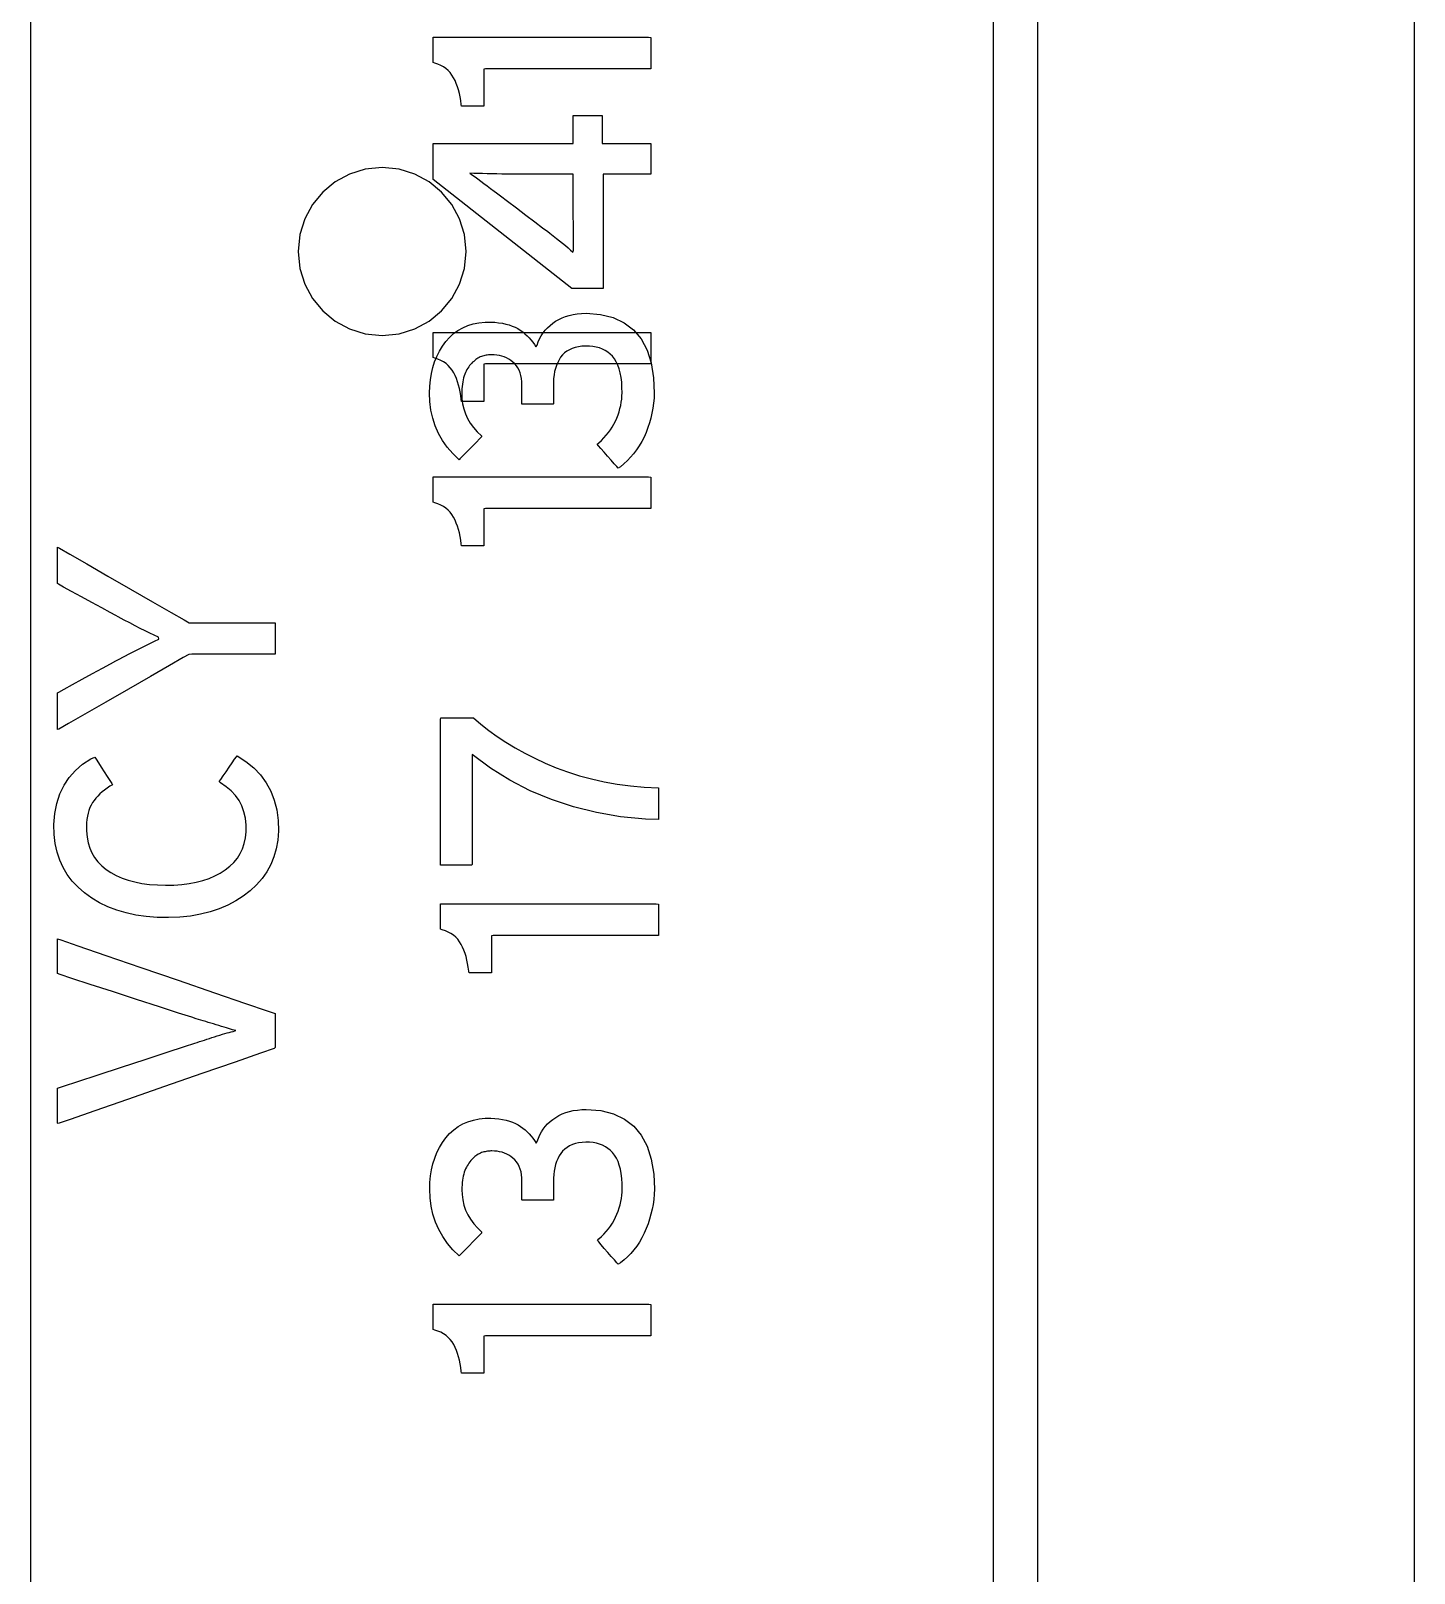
# Model space of a CAD drawing. Extents: x 1 to 47.7, y 0.2 to 33.5.
# Drawn here: x 35.942 to 36.559, y 9.442 to 10.13 of the extents above; entities that cross this region are included whole.
import ezdxf

# ---------------------------------------------------------------- set-up
doc = ezdxf.new("R2010")
doc.units = 0
doc.header["$MEASUREMENT"] = 0
for name, color, linetype in [('1_1__SCREW_TERMINAL_BLOCK_', 7, 'CONTINUOUS'), ('1_2__SCREW_TERMINAL_BLOCK_', 7, 'CONTINUOUS'), ('1_3__CONNECTORIZED_RELAY__', 7, 'CONTINUOUS'), ('1_4__CONNECTORIZED_RELAY__', 7, 'CONTINUOUS'), ('6_0____DWG', 7, 'CONTINUOUS')]:
    doc.layers.add(name, color=color, linetype=linetype)

msp = doc.modelspace()

# ---------------------------------------------------------------- linework, layer by layer
at = {"layer": '1_1__SCREW_TERMINAL_BLOCK_'}
for points in [[(36.3912, 7.8534), (36.3912, 8.18145), (36.3912, 8.51186), (36.3912, 8.84383), (36.39119, 9.50915), (36.39119, 9.84085), (36.39119, 10.17081), (36.39119, 10.33488), (36.39119, 10.49821), (36.39118, 10.66069), (36.39118, 10.82223), (36.39118, 10.98271), (36.39118, 11.14204), (36.39118, 11.30012), (36.39118, 11.45683), (36.39118, 11.61208), (36.39118, 11.76577), (36.39118, 11.91779), (36.39118, 12.06803), (36.39117, 12.21641)], [(36.37118, 12.21377), (36.37118, 12.07729), (36.37118, 11.93893), (36.37118, 11.79878), (36.37118, 11.65694), (36.37119, 11.51351), (36.37119, 11.36858), (36.37119, 11.22224), (36.37119, 11.0746), (36.37119, 10.92575), (36.37119, 10.77579), (36.37119, 10.62481), (36.37119, 10.47291), (36.37119, 10.32019), (36.3712, 10.01265), (36.3712, 9.70298), (36.3712, 9.08029), (36.3712, 8.76882), (36.37121, 8.45829), (36.37121, 8.14947), (36.37121, 7.84313)], [(36.19672, 10.07992), (36.21856, 10.07992), (36.21856, 10.06622), (36.1972, 10.06622), (36.1972, 10.01525), (36.1833, 10.01525), (36.12138, 10.06376), (36.12138, 10.07992), (36.18391, 10.07992), (36.18391, 10.09238), (36.19672, 10.09238), (36.19672, 10.07992)]]:
    msp.add_lwpolyline(points, dxfattribs=at)
for points in [[(36.13774, 10.06661), (36.13886, 10.06582), (36.14006, 10.06497), (36.14132, 10.06406), (36.14264, 10.0631), (36.14403, 10.06208), (36.14548, 10.061), (36.147, 10.05987), (36.14858, 10.05867), (36.14959, 10.05791), (36.15146, 10.05649), (36.15459, 10.05412), (36.15851, 10.05114), (36.16274, 10.04794), (36.1668, 10.04486), (36.17021, 10.04228), (36.17249, 10.04055), (36.1734, 10.03986), (36.17492, 10.03869), (36.17638, 10.03755), (36.17777, 10.03645), (36.1791, 10.03538), (36.18036, 10.03434), (36.18155, 10.03334), (36.18268, 10.03236), (36.18375, 10.03142), (36.18404, 10.03226), (36.18404, 10.03387), (36.18403, 10.03554), (36.18402, 10.03727), (36.184, 10.03907), (36.18398, 10.04093), (36.18396, 10.04286), (36.18393, 10.04486), (36.18391, 10.04639), (36.18391, 10.04757), (36.18391, 10.04992), (36.18391, 10.05303), (36.18391, 10.05652), (36.18391, 10.05998), (36.18391, 10.06301), (36.18391, 10.06522), (36.18391, 10.0662), (36.18309, 10.06622), (36.18038, 10.06622), (36.17633, 10.06622), (36.17152, 10.06622), (36.1665, 10.06622), (36.16184, 10.06622), (36.15812, 10.06622), (36.1559, 10.06622), (36.15448, 10.06623), (36.15209, 10.06627), (36.14979, 10.06631), (36.14757, 10.06635), (36.14544, 10.0664), (36.14338, 10.06645), (36.14142, 10.0665), (36.13954, 10.06655)], [(36.21856, 9.98151), (36.21571, 9.98151), (36.20812, 9.98151), (36.19726, 9.98151), (36.18458, 9.98151), (36.17153, 9.98151), (36.15958, 9.98151), (36.15017, 9.98151), (36.14477, 9.98151), (36.14403, 9.98135), (36.14403, 9.98014), (36.14403, 9.97803), (36.14403, 9.97535), (36.14403, 9.97243), (36.14403, 9.96959), (36.14403, 9.96715), (36.14403, 9.96546), (36.14403, 9.96482), (36.14365, 9.96482), (36.14262, 9.96482), (36.14116, 9.96482), (36.13945, 9.96482), (36.1377, 9.96482), (36.13609, 9.96482), (36.13482, 9.96482), (36.13409, 9.96482), (36.13392, 9.96568), (36.13373, 9.96737), (36.13347, 9.969), (36.13314, 9.97058), (36.13275, 9.97209), (36.13229, 9.97355), (36.13177, 9.97495), (36.13119, 9.97629), (36.13053, 9.97757), (36.12983, 9.97875), (36.12902, 9.97983), (36.12812, 9.9808), (36.12712, 9.98166), (36.12602, 9.98242), (36.12481, 9.98306), (36.12351, 9.9836), (36.12212, 9.98404), (36.12138, 9.98433), (36.12138, 9.98515), (36.12138, 9.98659), (36.12138, 9.98842), (36.12138, 9.99042), (36.12138, 9.99236), (36.12138, 9.99402), (36.12138, 9.99518), (36.12138, 9.99562), (36.1251, 9.99562), (36.13499, 9.99562), (36.14915, 9.99562), (36.16569, 9.99562), (36.1827, 9.99562), (36.19829, 9.99562), (36.21055, 9.99562), (36.21759, 9.99562), (36.21856, 9.99548), (36.21856, 9.99446), (36.21856, 9.99268), (36.21856, 9.99041), (36.21856, 9.98794), (36.21856, 9.98554), (36.21856, 9.98349), (36.21856, 9.98205)], [(36.1897, 9.64886), (36.19614, 9.6483), (36.20182, 9.64687), (36.20673, 9.64457), (36.21087, 9.6414), (36.21425, 9.63736), (36.21687, 9.63244), (36.21872, 9.62665), (36.2198, 9.61998), (36.22011, 9.61325), (36.22, 9.61097), (36.21979, 9.60871), (36.21948, 9.60647), (36.21907, 9.60427), (36.21856, 9.60208), (36.21795, 9.59993), (36.21724, 9.59779), (36.21643, 9.59569), (36.21551, 9.5936), (36.21448, 9.59159), (36.21337, 9.58969), (36.21218, 9.58788), (36.2109, 9.58617), (36.20954, 9.58457), (36.20809, 9.58307), (36.20657, 9.58167), (36.20496, 9.58037), (36.20394, 9.57974), (36.20335, 9.58042), (36.20227, 9.58166), (36.20087, 9.58327), (36.1993, 9.58506), (36.19773, 9.58686), (36.19633, 9.58847), (36.19525, 9.5897), (36.19466, 9.59038), (36.1953, 9.59105), (36.19648, 9.59213), (36.1976, 9.59325), (36.19864, 9.5944), (36.19961, 9.59559), (36.20051, 9.59681), (36.20134, 9.59808), (36.20209, 9.59938), (36.20278, 9.60071), (36.20339, 9.6021), (36.20394, 9.6035), (36.20441, 9.6049), (36.20481, 9.60631), (36.20514, 9.60772), (36.20539, 9.60913), (36.20558, 9.61055), (36.2057, 9.61197), (36.20574, 9.61339), (36.2057, 9.61572), (36.20555, 9.61805), (36.20529, 9.62021), (36.20492, 9.6222), (36.20444, 9.62402), (36.20385, 9.62568), (36.20314, 9.62716), (36.20233, 9.62848), (36.2014, 9.62964), (36.20042, 9.63062), (36.19935, 9.63148), (36.1982, 9.63223), (36.19696, 9.63285), (36.19563, 9.63336), (36.19422, 9.63376), (36.19271, 9.63403), (36.19113, 9.63419), (36.18945, 9.63423), (36.18782, 9.63413), (36.18628, 9.63391), (36.18484, 9.63358), (36.1835, 9.63314), (36.18226, 9.63258), (36.18113, 9.6319), (36.18009, 9.63112), (36.17915, 9.63022), (36.17833, 9.62919), (36.17762, 9.62807), (36.17699, 9.62686), (36.17646, 9.62559), (36.17601, 9.62424), (36.17565, 9.62282), (36.17538, 9.62132), (36.1752, 9.61975), (36.1751, 9.61811), (36.17509, 9.61707), (36.17509, 9.61652), (36.17509, 9.61551), (36.17509, 9.6142), (36.17509, 9.61273), (36.17509, 9.61127), (36.17509, 9.60995), (36.17509, 9.60894), (36.17509, 9.60839), (36.17492, 9.60833), (36.17392, 9.60833), (36.17221, 9.60833), (36.17006, 9.60833), (36.1677, 9.60833), (36.16537, 9.60833), (36.16332, 9.60833), (36.16179, 9.60833), (36.16103, 9.60833), (36.16098, 9.60849), (36.16098, 9.60918), (36.16098, 9.61028), (36.16098, 9.61164), (36.16098, 9.6131), (36.16098, 9.61452), (36.16098, 9.61574), (36.16098, 9.61663), (36.16098, 9.61702), (36.16095, 9.61829), (36.16081, 9.61969), (36.16057, 9.62101), (36.16023, 9.62223), (36.15978, 9.62337), (36.15923, 9.62443), (36.15858, 9.6254), (36.15783, 9.62629), (36.15697, 9.62709), (36.15608, 9.62778), (36.15516, 9.62838), (36.15419, 9.62891), (36.15317, 9.62935), (36.15211, 9.62971), (36.15101, 9.62998), (36.14987, 9.63018), (36.14868, 9.63029), (36.14756, 9.63032), (36.14707, 9.63031), (36.14659, 9.63028), (36.14609, 9.63023), (36.14559, 9.63017), (36.14508, 9.63009), (36.14456, 9.63), (36.14404, 9.62989), (36.14351, 9.62976), (36.14297, 9.62959), (36.14244, 9.62936), (36.14192, 9.6291), (36.14142, 9.62882), (36.14092, 9.6285), (36.14044, 9.62816), (36.13997, 9.62778), (36.13951, 9.62738), (36.13907, 9.62695), (36.13862, 9.6265), (36.13817, 9.62601), (36.13773, 9.62548), (36.13732, 9.62492), (36.13692, 9.62433), (36.13655, 9.62371), (36.13619, 9.62305), (36.13586, 9.62236), (36.13554, 9.62163), (36.13526, 9.62085), (36.13502, 9.62001), (36.13481, 9.61913), (36.13463, 9.6182), (36.13448, 9.61723), (36.13436, 9.61622), (36.13428, 9.61516), (36.13422, 9.61405), (36.1342, 9.6129), (36.13427, 9.61082), (36.13457, 9.60845), (36.1351, 9.60617), (36.13585, 9.60397), (36.13683, 9.60185), (36.13803, 9.59981), (36.13945, 9.59786), (36.1411, 9.59598), (36.14297, 9.59419), (36.14299, 9.59367), (36.14209, 9.59275), (36.14074, 9.59138), (36.13911, 9.58972), (36.13737, 9.58795), (36.13571, 9.58627), (36.13431, 9.58484), (36.13334, 9.58385), (36.13298, 9.58348), (36.1302, 9.5862), (36.12775, 9.58907), (36.12563, 9.59208), (36.12384, 9.59525), (36.12238, 9.59857), (36.12125, 9.60204), (36.12044, 9.60566), (36.11997, 9.60943), (36.11982, 9.61322), (36.11993, 9.61624), (36.12022, 9.61915), (36.12067, 9.62194), (36.1213, 9.62461), (36.12211, 9.62716), (36.12308, 9.6296), (36.12423, 9.63193), (36.12555, 9.63413), (36.12705, 9.63621), (36.12872, 9.63809), (36.13053, 9.63974), (36.1325, 9.64117), (36.13462, 9.64237), (36.13689, 9.64334), (36.1393, 9.64408), (36.14187, 9.6446), (36.14459, 9.64489), (36.14704, 9.64493), (36.14889, 9.64481), (36.15065, 9.64463), (36.15232, 9.64437), (36.15389, 9.64403), (36.15537, 9.64363), (36.15675, 9.64315), (36.15804, 9.6426), (36.15923, 9.64197), (36.16034, 9.64126), (36.1614, 9.64049), (36.16241, 9.63968), (36.16336, 9.63882), (36.16425, 9.63791), (36.16509, 9.63696), (36.16587, 9.63596), (36.1666, 9.63492), (36.16727, 9.63384), (36.16777, 9.63461), (36.16831, 9.63608), (36.16894, 9.63748), (36.16967, 9.6388), (36.1705, 9.64006), (36.17142, 9.64125), (36.17245, 9.64237), (36.17358, 9.64342), (36.1748, 9.6444), (36.17609, 9.6453), (36.17747, 9.64611), (36.17894, 9.64682), (36.1805, 9.64742), (36.18216, 9.64791), (36.18391, 9.6483), (36.18575, 9.64859), (36.18768, 9.64878)], [(36.21856, 9.54785), (36.21571, 9.54785), (36.20812, 9.54785), (36.19726, 9.54785), (36.18458, 9.54785), (36.17153, 9.54785), (36.15958, 9.54785), (36.15017, 9.54785), (36.14477, 9.54785), (36.14403, 9.54769), (36.14403, 9.54648), (36.14403, 9.54437), (36.14403, 9.54169), (36.14403, 9.53877), (36.14403, 9.53593), (36.14403, 9.53349), (36.14403, 9.53179), (36.14403, 9.53116), (36.14365, 9.53116), (36.14262, 9.53116), (36.14116, 9.53116), (36.13945, 9.53116), (36.1377, 9.53116), (36.13609, 9.53116), (36.13482, 9.53116), (36.13409, 9.53116), (36.13392, 9.53202), (36.13373, 9.53371), (36.13347, 9.53534), (36.13314, 9.53691), (36.13275, 9.53843), (36.13229, 9.53988), (36.13177, 9.54128), (36.13119, 9.54262), (36.13053, 9.5439), (36.12983, 9.54509), (36.12902, 9.54616), (36.12812, 9.54713), (36.12712, 9.54799), (36.12602, 9.54874), (36.12481, 9.54939), (36.12351, 9.54993), (36.12212, 9.55036), (36.12138, 9.55065), (36.12138, 9.55148), (36.12138, 9.55292), (36.12138, 9.55475), (36.12138, 9.55674), (36.12138, 9.55868), (36.12138, 9.56035), (36.12138, 9.56151), (36.12138, 9.56194), (36.1251, 9.56194), (36.13499, 9.56194), (36.14915, 9.56194), (36.16569, 9.56194), (36.1827, 9.56194), (36.19829, 9.56194), (36.21055, 9.56194), (36.21759, 9.56194), (36.21856, 9.5618), (36.21856, 9.56078), (36.21856, 9.559), (36.21856, 9.55674), (36.21856, 9.55428), (36.21856, 9.55188), (36.21856, 9.54983), (36.21856, 9.54839)]]:
    msp.add_lwpolyline(points, close=True, dxfattribs=at)
at = {"layer": '1_2__SCREW_TERMINAL_BLOCK_'}
for points in [[(36.3912, 7.8534), (36.3912, 8.18145), (36.3912, 8.51186), (36.3912, 8.84383), (36.39119, 9.50915), (36.39119, 9.84085), (36.39119, 10.17081), (36.39119, 10.33488), (36.39119, 10.49821), (36.39118, 10.66069), (36.39118, 10.82223), (36.39118, 10.98271), (36.39118, 11.14204), (36.39118, 11.30012), (36.39118, 11.45683), (36.39118, 11.61208), (36.39118, 11.76577), (36.39118, 11.91779), (36.39118, 12.06803), (36.39117, 12.21641)], [(36.37118, 12.21377), (36.37118, 12.07729), (36.37118, 11.93893), (36.37118, 11.79878), (36.37118, 11.65694), (36.37119, 11.51351), (36.37119, 11.36858), (36.37119, 11.22224), (36.37119, 11.0746), (36.37119, 10.92575), (36.37119, 10.77579), (36.37119, 10.62481), (36.37119, 10.47291), (36.37119, 10.32019), (36.3712, 10.01265), (36.3712, 9.70298), (36.3712, 9.08029), (36.3712, 8.76882), (36.37121, 8.45829), (36.37121, 8.14947), (36.37121, 7.84313)], [(35.94187, 9.38652), (35.94187, 12.02011)]]:
    msp.add_lwpolyline(points, dxfattribs=at)
for points in [[(36.21849, 10.11319), (36.21564, 10.11319), (36.20806, 10.11319), (36.19719, 10.11319), (36.18451, 10.11319), (36.17146, 10.11319), (36.15951, 10.11319), (36.15011, 10.11319), (36.1447, 10.11319), (36.14396, 10.11302), (36.14396, 10.11181), (36.14396, 10.1097), (36.14396, 10.10702), (36.14396, 10.1041), (36.14396, 10.10126), (36.14396, 10.09883), (36.14396, 10.09713), (36.14396, 10.09649), (36.14358, 10.09649), (36.14256, 10.09649), (36.14109, 10.09649), (36.13939, 10.09649), (36.13763, 10.09649), (36.13602, 10.09649), (36.13475, 10.09649), (36.13402, 10.09649), (36.13385, 10.09736), (36.13366, 10.09905), (36.1334, 10.10068), (36.13307, 10.10225), (36.13268, 10.10377), (36.13223, 10.10522), (36.1317, 10.10662), (36.13112, 10.10796), (36.13047, 10.10924), (36.12976, 10.11043), (36.12896, 10.1115), (36.12805, 10.11247), (36.12705, 10.11334), (36.12595, 10.11409), (36.12475, 10.11474), (36.12345, 10.11528), (36.12205, 10.11571), (36.12131, 10.116), (36.12131, 10.11683), (36.12131, 10.11827), (36.12131, 10.12009), (36.12131, 10.12209), (36.12131, 10.12403), (36.12131, 10.12569), (36.12131, 10.12686), (36.12131, 10.12729), (36.12503, 10.12729), (36.13492, 10.12729), (36.14908, 10.12729), (36.16562, 10.12729), (36.18263, 10.12729), (36.19822, 10.12729), (36.21048, 10.12729), (36.21752, 10.12729), (36.21849, 10.12715), (36.21849, 10.12613), (36.21849, 10.12435), (36.21849, 10.12209), (36.21849, 10.11962), (36.21849, 10.11722), (36.21849, 10.11516), (36.21849, 10.11373)], [(36.18963, 10.00415), (36.19607, 10.00359), (36.20174, 10.00217), (36.20665, 9.99987), (36.2108, 9.99669), (36.21418, 9.99265), (36.2168, 9.98773), (36.21865, 9.98194), (36.21973, 9.97528), (36.22004, 9.96854), (36.21993, 9.96626), (36.21972, 9.964), (36.21942, 9.96177), (36.21901, 9.95956), (36.2185, 9.95738), (36.21789, 9.95522), (36.21718, 9.95309), (36.21637, 9.95098), (36.21545, 9.9489), (36.21442, 9.94689), (36.2133, 9.94498), (36.21211, 9.94317), (36.21083, 9.94147), (36.20947, 9.93986), (36.20803, 9.93836), (36.2065, 9.93696), (36.20489, 9.93566), (36.20387, 9.93504), (36.20328, 9.93571), (36.2022, 9.93695), (36.2008, 9.93856), (36.19923, 9.94036), (36.19767, 9.94215), (36.19626, 9.94376), (36.19518, 9.945), (36.19459, 9.94567), (36.19523, 9.94635), (36.19642, 9.94742), (36.19753, 9.94854), (36.19857, 9.94969), (36.19954, 9.95088), (36.20044, 9.95211), (36.20127, 9.95337), (36.20203, 9.95467), (36.20271, 9.95601), (36.20333, 9.95739), (36.20387, 9.95879), (36.20434, 9.9602), (36.20474, 9.9616), (36.20507, 9.96301), (36.20533, 9.96443), (36.20551, 9.96584), (36.20563, 9.96726), (36.20567, 9.96868), (36.20563, 9.97101), (36.20549, 9.97334), (36.20523, 9.9755), (36.20485, 9.97749), (36.20437, 9.97931), (36.20378, 9.98097), (36.20308, 9.98246), (36.20226, 9.98378), (36.20133, 9.98493), (36.20035, 9.98591), (36.19929, 9.98677), (36.19813, 9.98752), (36.19689, 9.98815), (36.19556, 9.98866), (36.19415, 9.98905), (36.19265, 9.98933), (36.19106, 9.98949), (36.18939, 9.98952), (36.18775, 9.98942), (36.18621, 9.98921), (36.18477, 9.98887), (36.18343, 9.98843), (36.18219, 9.98787), (36.18106, 9.9872), (36.18002, 9.98641), (36.17909, 9.98551), (36.17826, 9.98449), (36.17755, 9.98336), (36.17693, 9.98216), (36.17639, 9.98088), (36.17594, 9.97953), (36.17558, 9.97811), (36.17531, 9.97661), (36.17513, 9.97504), (36.17504, 9.9734), (36.17502, 9.97237), (36.17502, 9.97181), (36.17502, 9.9708), (36.17502, 9.96949), (36.17502, 9.96802), (36.17502, 9.96656), (36.17502, 9.96525), (36.17502, 9.96424), (36.17502, 9.96368), (36.17485, 9.96362), (36.17385, 9.96362), (36.17215, 9.96362), (36.16999, 9.96362), (36.16763, 9.96362), (36.1653, 9.96362), (36.16325, 9.96362), (36.16172, 9.96362), (36.16096, 9.96362), (36.16092, 9.96378), (36.16092, 9.96447), (36.16092, 9.96557), (36.16092, 9.96693), (36.16092, 9.96839), (36.16092, 9.96981), (36.16092, 9.97104), (36.16092, 9.97192), (36.16092, 9.97231), (36.16088, 9.97359), (36.16074, 9.97498), (36.1605, 9.9763), (36.16016, 9.97753), (36.15971, 9.97867), (36.15916, 9.97972), (36.15851, 9.98069), (36.15776, 9.98158), (36.1569, 9.98238), (36.15602, 9.98307), (36.15509, 9.98368), (36.15412, 9.9842), (36.1531, 9.98464), (36.15205, 9.985), (36.15094, 9.98527), (36.1498, 9.98547), (36.14861, 9.98558), (36.14749, 9.98561), (36.14701, 9.9856), (36.14652, 9.98557), (36.14602, 9.98553), (36.14552, 9.98547), (36.14501, 9.98539), (36.14449, 9.98529), (36.14397, 9.98518), (36.14344, 9.98505), (36.1429, 9.98488), (36.14237, 9.98465), (36.14185, 9.9844), (36.14135, 9.98411), (36.14086, 9.98379), (36.14037, 9.98345), (36.1399, 9.98308), (36.13945, 9.98268), (36.139, 9.98225), (36.13855, 9.98179), (36.13809, 9.9813), (36.13766, 9.98077), (36.13724, 9.98022), (36.13685, 9.97963), (36.13647, 9.979), (36.13612, 9.97834), (36.13579, 9.97765), (36.13548, 9.97692), (36.1352, 9.97614), (36.13495, 9.97531), (36.13474, 9.97442), (36.13456, 9.9735), (36.13441, 9.97252), (36.1343, 9.97151), (36.13421, 9.97045), (36.13415, 9.96934), (36.13413, 9.96819), (36.13421, 9.96611), (36.13451, 9.96375), (36.13503, 9.96146), (36.13578, 9.95926), (36.13676, 9.95714), (36.13796, 9.95511), (36.13938, 9.95315), (36.14103, 9.95128), (36.1429, 9.94948), (36.14292, 9.94896), (36.14202, 9.94805), (36.14067, 9.94667), (36.13904, 9.94501), (36.1373, 9.94325), (36.13565, 9.94156), (36.13424, 9.94013), (36.13327, 9.93914), (36.13291, 9.93877), (36.13013, 9.94149), (36.12768, 9.94436), (36.12557, 9.94738), (36.12378, 9.95054), (36.12231, 9.95386), (36.12118, 9.95733), (36.12038, 9.96095), (36.1199, 9.96472), (36.11975, 9.96851), (36.11986, 9.97153), (36.12015, 9.97444), (36.12061, 9.97723), (36.12124, 9.9799), (36.12204, 9.98246), (36.12302, 9.9849), (36.12416, 9.98722), (36.12548, 9.98942), (36.12698, 9.9915), (36.12865, 9.99338), (36.13046, 9.99504), (36.13243, 9.99646), (36.13455, 9.99766), (36.13682, 9.99863), (36.13924, 9.99937), (36.1418, 9.99989), (36.14452, 10.00018), (36.14697, 10.00022), (36.14883, 10.0001), (36.15059, 9.99992), (36.15225, 9.99966), (36.15382, 9.99933), (36.1553, 9.99892), (36.15668, 9.99844), (36.15797, 9.99789), (36.15916, 9.99727), (36.16027, 9.99656), (36.16133, 9.99579), (36.16234, 9.99497), (36.16329, 9.99411), (36.16418, 9.9932), (36.16502, 9.99225), (36.1658, 9.99126), (36.16653, 9.99021), (36.1672, 9.98913), (36.16771, 9.9899), (36.16824, 9.99137), (36.16887, 9.99277), (36.1696, 9.9941), (36.17043, 9.99536), (36.17136, 9.99654), (36.17238, 9.99766), (36.17351, 9.99871), (36.17473, 9.99969), (36.17602, 10.0006), (36.1774, 10.00141), (36.17887, 10.00211), (36.18044, 10.00271), (36.18209, 10.00321), (36.18384, 10.0036), (36.18568, 10.00389), (36.18761, 10.00407)], [(36.21849, 9.91703), (36.21564, 9.91703), (36.20806, 9.91703), (36.19719, 9.91703), (36.18451, 9.91703), (36.17146, 9.91703), (36.15951, 9.91703), (36.15011, 9.91703), (36.1447, 9.91703), (36.14396, 9.91687), (36.14396, 9.91566), (36.14396, 9.91355), (36.14396, 9.91087), (36.14396, 9.90795), (36.14396, 9.90511), (36.14396, 9.90267), (36.14396, 9.90098), (36.14396, 9.90034), (36.14358, 9.90034), (36.14256, 9.90034), (36.14109, 9.90034), (36.13939, 9.90034), (36.13763, 9.90034), (36.13602, 9.90034), (36.13475, 9.90034), (36.13402, 9.90034), (36.13385, 9.9012), (36.13366, 9.90289), (36.1334, 9.90452), (36.13307, 9.90609), (36.13268, 9.90761), (36.13223, 9.90906), (36.1317, 9.91046), (36.13112, 9.9118), (36.13047, 9.91309), (36.12976, 9.91427), (36.12896, 9.91534), (36.12805, 9.91631), (36.12705, 9.91717), (36.12595, 9.91792), (36.12475, 9.91857), (36.12345, 9.91911), (36.12205, 9.91954), (36.12131, 9.91983), (36.12131, 9.92066), (36.12131, 9.9221), (36.12131, 9.92393), (36.12131, 9.92592), (36.12131, 9.92787), (36.12131, 9.92953), (36.12131, 9.93069), (36.12131, 9.93113), (36.12503, 9.93113), (36.13492, 9.93113), (36.14908, 9.93113), (36.16562, 9.93113), (36.18263, 9.93113), (36.19822, 9.93113), (36.21048, 9.93113), (36.21752, 9.93113), (36.21849, 9.93098), (36.21849, 9.92996), (36.21849, 9.92819), (36.21849, 9.92592), (36.21849, 9.92346), (36.21849, 9.92106), (36.21849, 9.91901), (36.21849, 9.91757)]]:
    msp.add_lwpolyline(points, close=True, dxfattribs=at)
at = {"layer": '1_3__CONNECTORIZED_RELAY__'}
for points in [[(36.3912, 7.88971), (36.3912, 8.21806), (36.3912, 8.54869), (36.39119, 9.21351), (36.39119, 9.54607), (36.39119, 9.87761), (36.39119, 10.20733), (36.39119, 10.37124), (36.39119, 10.53439), (36.39118, 10.69668), (36.39118, 10.85799), (36.39118, 11.01822), (36.39118, 11.17728), (36.39118, 11.33506), (36.39118, 11.49146), (36.39118, 11.64637), (36.39118, 11.7997), (36.39118, 11.95133), (36.39118, 12.10117), (36.39117, 12.24911)], [(36.37118, 12.20556), (36.37118, 12.09899), (36.37118, 11.99127), (36.37118, 11.88245), (36.37118, 11.77258), (36.37118, 11.6617), (36.37119, 11.54987), (36.37119, 11.43712), (36.37119, 11.3235), (36.37119, 11.20905), (36.37119, 10.97787), (36.37119, 10.74394), (36.37119, 10.50762), (36.37119, 10.26928), (36.3712, 10.02928), (36.3712, 9.78797), (36.3712, 9.30293), (36.3712, 8.81705), (36.37121, 8.57471), (36.37121, 8.33325), (36.37121, 8.09304), (36.37121, 7.85443)]]:
    msp.add_lwpolyline(points, dxfattribs=at)
for points in [[(36.09861, 9.99417), (36.10617, 9.99493), (36.11321, 9.99712), (36.11958, 10.00058), (36.12514, 10.00516), (36.12972, 10.01071), (36.13317, 10.01708), (36.13536, 10.02413), (36.13612, 10.03168), (36.13536, 10.03924), (36.13317, 10.04627), (36.12972, 10.05264), (36.12514, 10.05819), (36.11958, 10.06277), (36.11321, 10.06623), (36.10617, 10.06841), (36.09861, 10.06917), (36.09105, 10.06841), (36.08402, 10.06623), (36.07765, 10.06277), (36.0721, 10.05819), (36.06752, 10.05264), (36.06406, 10.04627), (36.06188, 10.03924), (36.06112, 10.03168), (36.06188, 10.02413), (36.06406, 10.01708), (36.06752, 10.01071), (36.0721, 10.00516), (36.07765, 10.00058), (36.08402, 9.99712), (36.09105, 9.99493)], [(36.01248, 9.86603), (36.0139, 9.86603), (36.0177, 9.86603), (36.02316, 9.86603), (36.02957, 9.86603), (36.03619, 9.86603), (36.04234, 9.86603), (36.04728, 9.86603), (36.05029, 9.86603), (36.05089, 9.86596), (36.05089, 9.86509), (36.05089, 9.86345), (36.05089, 9.86129), (36.05089, 9.85888), (36.05089, 9.85648), (36.05089, 9.85436), (36.05089, 9.85277), (36.05089, 9.85198), (36.05012, 9.85194), (36.04689, 9.85194), (36.04181, 9.85194), (36.03559, 9.85194), (36.02894, 9.85194), (36.02259, 9.85194), (36.01724, 9.85194), (36.01363, 9.85194), (36.01242, 9.85193), (36.00986, 9.85046), (36.00378, 9.84697), (35.99525, 9.84207), (35.98539, 9.8364), (35.97527, 9.83059), (35.96601, 9.82526), (35.95868, 9.82105), (35.95438, 9.81858), (35.95371, 9.81833), (35.95371, 9.81945), (35.95371, 9.82145), (35.95371, 9.82402), (35.95371, 9.82686), (35.95371, 9.82966), (35.95371, 9.83211), (35.95371, 9.8339), (35.95371, 9.83472), (35.95438, 9.83511), (35.95677, 9.83642), (35.96041, 9.8384), (35.96479, 9.8408), (35.96943, 9.84333), (35.97381, 9.84572), (35.97745, 9.84771), (35.97983, 9.84901), (35.98099, 9.84963), (35.98357, 9.85099), (35.98605, 9.85228), (35.98843, 9.85351), (35.99073, 9.85468), (35.99292, 9.85578), (35.99502, 9.85681), (35.99703, 9.85779), (35.99894, 9.8587), (35.99881, 9.85954), (35.99694, 9.86042), (35.99496, 9.86138), (35.99288, 9.8624), (35.99069, 9.8635), (35.9884, 9.86467), (35.986, 9.86592), (35.9835, 9.86723), (35.98089, 9.86862), (35.97981, 9.8692), (35.97728, 9.87059), (35.97354, 9.87265), (35.96908, 9.87509), (35.96443, 9.87764), (35.96007, 9.88003), (35.95651, 9.88198), (35.95425, 9.88322), (35.95371, 9.88357), (35.95371, 9.88447), (35.95371, 9.88631), (35.95371, 9.88876), (35.95371, 9.89153), (35.95371, 9.89431), (35.95371, 9.8968), (35.95371, 9.8987), (35.95371, 9.89971), (35.95462, 9.89927), (35.95924, 9.89662), (35.96679, 9.89228), (35.97619, 9.88688), (35.98634, 9.88105), (35.99613, 9.87543), (36.00448, 9.87063), (36.0103, 9.86729)], [(36.1394, 9.82365), (36.14272, 9.82078), (36.14624, 9.81801), (36.14994, 9.81533), (36.15384, 9.81276), (36.15793, 9.81028), (36.16222, 9.8079), (36.1667, 9.80562), (36.17138, 9.80344), (36.17627, 9.80135), (36.18135, 9.79946), (36.18662, 9.79778), (36.19205, 9.79632), (36.19767, 9.79508), (36.20345, 9.79405), (36.20942, 9.79325), (36.21556, 9.79266), (36.22187, 9.79229), (36.22187, 9.79175), (36.22187, 9.7903), (36.22187, 9.78822), (36.22187, 9.7858), (36.22187, 9.7833), (36.22187, 9.78102), (36.22187, 9.77922), (36.22187, 9.77819), (36.21615, 9.77835), (36.20503, 9.77947), (36.19432, 9.78131), (36.18403, 9.78385), (36.17415, 9.78711), (36.16469, 9.79107), (36.15564, 9.79574), (36.14701, 9.80112), (36.13879, 9.80721), (36.13879, 9.80532), (36.13879, 9.8003), (36.13879, 9.79311), (36.13879, 9.78472), (36.13879, 9.77608), (36.13879, 9.76817), (36.13879, 9.76195), (36.13879, 9.75837), (36.13865, 9.75788), (36.13763, 9.75788), (36.13585, 9.75788), (36.13359, 9.75788), (36.13112, 9.75788), (36.12872, 9.75788), (36.12666, 9.75788), (36.12523, 9.75788), (36.12469, 9.75788), (36.12469, 9.7604), (36.12469, 9.76709), (36.12469, 9.77668), (36.12469, 9.78787), (36.12469, 9.79938), (36.12469, 9.80993), (36.12469, 9.81823), (36.12469, 9.82299), (36.12483, 9.82365), (36.1259, 9.82365), (36.12776, 9.82365), (36.13012, 9.82365), (36.13269, 9.82365), (36.1352, 9.82365), (36.13734, 9.82365), (36.13884, 9.82365)], [(36.03387, 9.80664), (36.03781, 9.8041), (36.04129, 9.80125), (36.04429, 9.79811), (36.04682, 9.79466), (36.04889, 9.79091), (36.05048, 9.78686), (36.05161, 9.78251), (36.05227, 9.77785), (36.05242, 9.77313), (36.05207, 9.76906), (36.05136, 9.7652), (36.05031, 9.76155), (36.0489, 9.75811), (36.04713, 9.75489), (36.04501, 9.75187), (36.04254, 9.74906), (36.03972, 9.74646), (36.03659, 9.74405), (36.03326, 9.74187), (36.02969, 9.73997), (36.02588, 9.73835), (36.02184, 9.737), (36.01756, 9.73594), (36.01304, 9.73516), (36.00828, 9.73465), (36.00329, 9.73443), (35.99821, 9.73453), (35.99336, 9.73492), (35.98873, 9.73559), (35.98434, 9.73654), (35.98018, 9.73778), (35.97624, 9.73929), (35.97255, 9.74107), (35.96908, 9.74314), (35.96584, 9.74548), (35.96292, 9.74799), (35.96035, 9.75072), (35.95812, 9.75365), (35.95625, 9.7568), (35.95473, 9.76015), (35.95356, 9.76371), (35.95274, 9.76749), (35.95227, 9.77147), (35.95219, 9.77595), (35.95261, 9.78087), (35.9535, 9.78543), (35.95485, 9.78964), (35.95668, 9.79349), (35.95898, 9.79699), (35.96174, 9.80014), (35.96497, 9.80293), (35.96867, 9.80537), (35.97039, 9.80608), (35.97099, 9.80514), (35.972, 9.80359), (35.97326, 9.80163), (35.97463, 9.7995), (35.97597, 9.79743), (35.97713, 9.79563), (35.97797, 9.79433), (35.97833, 9.79376), (35.97718, 9.79306), (35.97592, 9.79223), (35.97474, 9.79138), (35.97365, 9.79051), (35.97263, 9.78961), (35.97169, 9.78869), (35.97083, 9.78775), (35.97005, 9.78678), (35.96936, 9.78579), (35.96877, 9.78469), (35.96825, 9.78353), (35.9678, 9.78231), (35.96743, 9.78101), (35.96713, 9.77966), (35.96691, 9.77823), (35.96675, 9.77674), (35.96667, 9.77519), (35.96669, 9.77311), (35.96694, 9.77042), (35.96742, 9.76789), (35.96815, 9.76551), (35.96912, 9.76329), (35.97033, 9.76123), (35.97178, 9.75933), (35.97347, 9.75758), (35.9754, 9.75599), (35.9776, 9.75453), (35.97999, 9.75322), (35.98258, 9.75209), (35.98535, 9.75113), (35.98831, 9.75034), (35.99146, 9.74973), (35.99479, 9.74928), (35.99831, 9.74901), (36.00201, 9.74892), (36.0057, 9.74899), (36.0092, 9.74924), (36.01252, 9.74966), (36.01566, 9.75025), (36.01861, 9.75102), (36.02138, 9.75195), (36.02397, 9.75306), (36.02637, 9.75434), (36.0286, 9.75579), (36.03066, 9.75736), (36.03247, 9.75908), (36.03401, 9.76097), (36.0353, 9.76301), (36.03634, 9.76521), (36.03711, 9.76756), (36.03764, 9.77007), (36.0379, 9.77274), (36.0379, 9.77571), (36.03759, 9.77876), (36.03697, 9.78161), (36.03602, 9.78426), (36.03476, 9.78671), (36.03318, 9.78896), (36.03128, 9.79101), (36.02906, 9.79287), (36.02652, 9.79453), (36.02595, 9.79517), (36.02661, 9.79614), (36.02766, 9.79766), (36.02895, 9.79952), (36.03033, 9.80152), (36.03166, 9.80345), (36.03279, 9.80508), (36.03357, 9.80622)], [(36.22187, 9.72644), (36.21902, 9.72644), (36.21143, 9.72644), (36.20057, 9.72644), (36.18789, 9.72644), (36.17484, 9.72644), (36.16289, 9.72644), (36.15348, 9.72644), (36.14808, 9.72644), (36.14734, 9.72627), (36.14734, 9.72506), (36.14734, 9.72296), (36.14734, 9.72028), (36.14734, 9.71736), (36.14734, 9.71452), (36.14734, 9.71208), (36.14734, 9.71038), (36.14734, 9.70974), (36.14695, 9.70974), (36.14593, 9.70974), (36.14447, 9.70974), (36.14276, 9.70974), (36.14101, 9.70974), (36.1394, 9.70974), (36.13813, 9.70974), (36.1374, 9.70974), (36.13723, 9.71061), (36.13703, 9.7123), (36.13677, 9.71393), (36.13645, 9.71551), (36.13606, 9.71702), (36.1356, 9.71848), (36.13508, 9.71988), (36.1345, 9.72121), (36.13384, 9.72249), (36.13314, 9.72368), (36.13233, 9.72476), (36.13143, 9.72573), (36.13043, 9.72659), (36.12933, 9.72734), (36.12812, 9.72799), (36.12682, 9.72853), (36.12542, 9.72896), (36.12469, 9.72925), (36.12469, 9.73008), (36.12469, 9.73152), (36.12469, 9.73335), (36.12469, 9.73535), (36.12469, 9.73729), (36.12469, 9.73895), (36.12469, 9.74011), (36.12469, 9.74055), (36.12841, 9.74055), (36.1383, 9.74055), (36.15246, 9.74055), (36.169, 9.74055), (36.18601, 9.74055), (36.20159, 9.74055), (36.21386, 9.74055), (36.2209, 9.74055), (36.22187, 9.74041), (36.22187, 9.73938), (36.22187, 9.7376), (36.22187, 9.73534), (36.22187, 9.73287), (36.22187, 9.73047), (36.22187, 9.72842), (36.22187, 9.72698)], [(36.05089, 9.69162), (36.05089, 9.69105), (36.05089, 9.68953), (36.05089, 9.68734), (36.05089, 9.68477), (36.05089, 9.68211), (36.05089, 9.67965), (36.05089, 9.67767), (36.05089, 9.67645), (36.05039, 9.67604), (36.04439, 9.67396), (36.03304, 9.67001), (36.01815, 9.66484), (36.00153, 9.65906), (35.985, 9.65332), (35.97036, 9.64823), (35.95942, 9.64443), (35.95399, 9.64254), (35.95371, 9.64276), (35.95371, 9.64409), (35.95371, 9.64619), (35.95371, 9.64876), (35.95371, 9.6515), (35.95371, 9.65412), (35.95371, 9.65633), (35.95371, 9.65782), (35.95373, 9.65832), (35.95642, 9.6592), (35.96285, 9.6613), (35.97184, 9.66425), (35.98225, 9.66766), (35.99292, 9.67115), (36.0027, 9.67435), (36.01044, 9.67689), (36.01497, 9.67837), (36.01614, 9.67876), (36.01718, 9.67911), (36.01824, 9.67946), (36.01932, 9.67982), (36.02042, 9.68019), (36.02154, 9.68056), (36.02269, 9.68094), (36.02385, 9.68132), (36.02503, 9.68171), (36.02622, 9.68205), (36.02736, 9.68238), (36.02844, 9.68268), (36.02946, 9.68296), (36.03041, 9.68322), (36.0313, 9.68346), (36.03212, 9.68368), (36.03288, 9.68388), (36.03334, 9.68406), (36.03261, 9.68423), (36.03183, 9.68444), (36.03098, 9.68467), (36.03007, 9.68494), (36.0291, 9.68523), (36.02806, 9.68555), (36.02696, 9.6859), (36.02579, 9.68629), (36.02458, 9.68666), (36.02338, 9.68702), (36.0222, 9.68737), (36.02104, 9.68771), (36.01991, 9.68805), (36.01881, 9.68838), (36.01773, 9.68871), (36.01667, 9.68903), (36.01564, 9.68934), (36.01363, 9.68999), (36.00781, 9.69187), (35.99922, 9.69466), (35.98901, 9.69796), (35.97832, 9.70142), (35.96831, 9.70466), (35.96014, 9.70731), (35.95495, 9.70899), (35.95371, 9.70944), (35.95371, 9.71031), (35.95371, 9.71206), (35.95371, 9.71441), (35.95371, 9.71707), (35.95371, 9.71973), (35.95371, 9.72212), (35.95371, 9.72395), (35.95371, 9.72491), (35.95521, 9.72447), (35.96285, 9.72185), (35.97535, 9.71756), (35.99089, 9.71222), (36.00766, 9.70647), (36.02386, 9.7009), (36.03767, 9.69616), (36.04728, 9.69286)]]:
    msp.add_lwpolyline(points, close=True, dxfattribs=at)
at = {"layer": '1_4__CONNECTORIZED_RELAY__'}
for points in [[(36.3912, 7.8534), (36.3912, 8.1906), (36.3912, 8.53027), (36.39119, 9.21351), (36.39119, 9.55529), (36.39119, 9.89598), (36.39119, 10.2347), (36.39119, 10.40303), (36.39119, 10.57054), (36.39118, 10.7371), (36.39118, 10.90261), (36.39118, 11.06695), (36.39118, 11.23002), (36.39118, 11.39171), (36.39118, 11.55189), (36.39118, 11.71046), (36.39118, 11.86731), (36.39118, 12.02232), (36.39118, 12.17539), (36.39117, 12.3264)], [(36.37118, 12.27721), (36.37118, 12.13718), (36.37118, 11.99513), (36.37118, 11.85116), (36.37118, 11.70538), (36.37119, 11.55789), (36.37119, 11.40879), (36.37119, 11.2582), (36.37119, 11.10621), (36.37119, 10.95294), (36.37119, 10.79848), (36.37119, 10.64294), (36.37119, 10.48642), (36.37119, 10.32904), (36.3712, 10.01208), (36.3712, 9.6929), (36.3712, 9.37234), (36.37121, 8.73042), (36.37121, 8.41074), (36.37121, 8.09304), (36.37121, 7.93519)], [(35.94187, 9.38652), (35.94187, 12.02011)]]:
    msp.add_lwpolyline(points, dxfattribs=at)
for points in [[(36.21849, 10.11319), (36.21564, 10.11319), (36.20806, 10.11319), (36.19719, 10.11319), (36.18451, 10.11319), (36.17146, 10.11319), (36.15951, 10.11319), (36.15011, 10.11319), (36.1447, 10.11319), (36.14396, 10.11302), (36.14396, 10.11181), (36.14396, 10.1097), (36.14396, 10.10702), (36.14396, 10.1041), (36.14396, 10.10126), (36.14396, 10.09883), (36.14396, 10.09713), (36.14396, 10.09649), (36.14358, 10.09649), (36.14256, 10.09649), (36.14109, 10.09649), (36.13939, 10.09649), (36.13763, 10.09649), (36.13602, 10.09649), (36.13475, 10.09649), (36.13402, 10.09649), (36.13385, 10.09736), (36.13366, 10.09905), (36.1334, 10.10068), (36.13307, 10.10225), (36.13268, 10.10377), (36.13223, 10.10522), (36.1317, 10.10662), (36.13112, 10.10796), (36.13047, 10.10924), (36.12976, 10.11043), (36.12896, 10.1115), (36.12805, 10.11247), (36.12705, 10.11334), (36.12595, 10.11409), (36.12475, 10.11474), (36.12345, 10.11528), (36.12205, 10.11571), (36.12131, 10.116), (36.12131, 10.11683), (36.12131, 10.11827), (36.12131, 10.12009), (36.12131, 10.12209), (36.12131, 10.12403), (36.12131, 10.12569), (36.12131, 10.12686), (36.12131, 10.12729), (36.12503, 10.12729), (36.13492, 10.12729), (36.14908, 10.12729), (36.16562, 10.12729), (36.18263, 10.12729), (36.19822, 10.12729), (36.21048, 10.12729), (36.21752, 10.12729), (36.21849, 10.12715), (36.21849, 10.12613), (36.21849, 10.12435), (36.21849, 10.12209), (36.21849, 10.11962), (36.21849, 10.11722), (36.21849, 10.11516), (36.21849, 10.11373)], [(36.18963, 10.00415), (36.19607, 10.00359), (36.20174, 10.00217), (36.20665, 9.99987), (36.2108, 9.99669), (36.21418, 9.99265), (36.2168, 9.98773), (36.21865, 9.98194), (36.21973, 9.97528), (36.22004, 9.96854), (36.21993, 9.96626), (36.21972, 9.964), (36.21942, 9.96177), (36.21901, 9.95956), (36.2185, 9.95738), (36.21789, 9.95522), (36.21718, 9.95309), (36.21637, 9.95098), (36.21545, 9.9489), (36.21442, 9.94689), (36.2133, 9.94498), (36.21211, 9.94317), (36.21083, 9.94147), (36.20947, 9.93986), (36.20803, 9.93836), (36.2065, 9.93696), (36.20489, 9.93566), (36.20387, 9.93504), (36.20328, 9.93571), (36.2022, 9.93695), (36.2008, 9.93856), (36.19923, 9.94036), (36.19767, 9.94215), (36.19626, 9.94376), (36.19518, 9.945), (36.19459, 9.94567), (36.19523, 9.94635), (36.19642, 9.94742), (36.19753, 9.94854), (36.19857, 9.94969), (36.19954, 9.95088), (36.20044, 9.95211), (36.20127, 9.95337), (36.20203, 9.95467), (36.20271, 9.95601), (36.20333, 9.95739), (36.20387, 9.95879), (36.20434, 9.9602), (36.20474, 9.9616), (36.20507, 9.96301), (36.20533, 9.96443), (36.20551, 9.96584), (36.20563, 9.96726), (36.20567, 9.96868), (36.20563, 9.97101), (36.20549, 9.97334), (36.20523, 9.9755), (36.20485, 9.97749), (36.20437, 9.97931), (36.20378, 9.98097), (36.20308, 9.98246), (36.20226, 9.98378), (36.20133, 9.98493), (36.20035, 9.98591), (36.19929, 9.98677), (36.19813, 9.98752), (36.19689, 9.98815), (36.19556, 9.98866), (36.19415, 9.98905), (36.19265, 9.98933), (36.19106, 9.98949), (36.18939, 9.98952), (36.18775, 9.98942), (36.18621, 9.98921), (36.18477, 9.98887), (36.18343, 9.98843), (36.18219, 9.98787), (36.18106, 9.9872), (36.18002, 9.98641), (36.17909, 9.98551), (36.17826, 9.98449), (36.17755, 9.98336), (36.17693, 9.98216), (36.17639, 9.98088), (36.17594, 9.97953), (36.17558, 9.97811), (36.17531, 9.97661), (36.17513, 9.97504), (36.17504, 9.9734), (36.17502, 9.97237), (36.17502, 9.97181), (36.17502, 9.9708), (36.17502, 9.96949), (36.17502, 9.96802), (36.17502, 9.96656), (36.17502, 9.96525), (36.17502, 9.96424), (36.17502, 9.96368), (36.17485, 9.96362), (36.17385, 9.96362), (36.17215, 9.96362), (36.16999, 9.96362), (36.16763, 9.96362), (36.1653, 9.96362), (36.16325, 9.96362), (36.16172, 9.96362), (36.16096, 9.96362), (36.16092, 9.96378), (36.16092, 9.96447), (36.16092, 9.96557), (36.16092, 9.96693), (36.16092, 9.96839), (36.16092, 9.96981), (36.16092, 9.97104), (36.16092, 9.97192), (36.16092, 9.97231), (36.16088, 9.97359), (36.16074, 9.97498), (36.1605, 9.9763), (36.16016, 9.97753), (36.15971, 9.97867), (36.15916, 9.97972), (36.15851, 9.98069), (36.15776, 9.98158), (36.1569, 9.98238), (36.15602, 9.98307), (36.15509, 9.98368), (36.15412, 9.9842), (36.1531, 9.98464), (36.15205, 9.985), (36.15094, 9.98527), (36.1498, 9.98547), (36.14861, 9.98558), (36.14749, 9.98561), (36.14701, 9.9856), (36.14652, 9.98557), (36.14602, 9.98553), (36.14552, 9.98547), (36.14501, 9.98539), (36.14449, 9.98529), (36.14397, 9.98518), (36.14344, 9.98505), (36.1429, 9.98488), (36.14237, 9.98465), (36.14185, 9.9844), (36.14135, 9.98411), (36.14086, 9.98379), (36.14037, 9.98345), (36.1399, 9.98308), (36.13945, 9.98268), (36.139, 9.98225), (36.13855, 9.98179), (36.13809, 9.9813), (36.13766, 9.98077), (36.13724, 9.98022), (36.13685, 9.97963), (36.13647, 9.979), (36.13612, 9.97834), (36.13579, 9.97765), (36.13548, 9.97692), (36.1352, 9.97614), (36.13495, 9.97531), (36.13474, 9.97442), (36.13456, 9.9735), (36.13441, 9.97252), (36.1343, 9.97151), (36.13421, 9.97045), (36.13415, 9.96934), (36.13413, 9.96819), (36.13421, 9.96611), (36.13451, 9.96375), (36.13503, 9.96146), (36.13578, 9.95926), (36.13676, 9.95714), (36.13796, 9.95511), (36.13938, 9.95315), (36.14103, 9.95128), (36.1429, 9.94948), (36.14292, 9.94896), (36.14202, 9.94805), (36.14067, 9.94667), (36.13904, 9.94501), (36.1373, 9.94325), (36.13565, 9.94156), (36.13424, 9.94013), (36.13327, 9.93914), (36.13291, 9.93877), (36.13013, 9.94149), (36.12768, 9.94436), (36.12557, 9.94738), (36.12378, 9.95054), (36.12231, 9.95386), (36.12118, 9.95733), (36.12038, 9.96095), (36.1199, 9.96472), (36.11975, 9.96851), (36.11986, 9.97153), (36.12015, 9.97444), (36.12061, 9.97723), (36.12124, 9.9799), (36.12204, 9.98246), (36.12302, 9.9849), (36.12416, 9.98722), (36.12548, 9.98942), (36.12698, 9.9915), (36.12865, 9.99338), (36.13046, 9.99504), (36.13243, 9.99646), (36.13455, 9.99766), (36.13682, 9.99863), (36.13924, 9.99937), (36.1418, 9.99989), (36.14452, 10.00018), (36.14697, 10.00022), (36.14883, 10.0001), (36.15059, 9.99992), (36.15225, 9.99966), (36.15382, 9.99933), (36.1553, 9.99892), (36.15668, 9.99844), (36.15797, 9.99789), (36.15916, 9.99727), (36.16027, 9.99656), (36.16133, 9.99579), (36.16234, 9.99497), (36.16329, 9.99411), (36.16418, 9.9932), (36.16502, 9.99225), (36.1658, 9.99126), (36.16653, 9.99021), (36.1672, 9.98913), (36.16771, 9.9899), (36.16824, 9.99137), (36.16887, 9.99277), (36.1696, 9.9941), (36.17043, 9.99536), (36.17136, 9.99654), (36.17238, 9.99766), (36.17351, 9.99871), (36.17473, 9.99969), (36.17602, 10.0006), (36.1774, 10.00141), (36.17887, 10.00211), (36.18044, 10.00271), (36.18209, 10.00321), (36.18384, 10.0036), (36.18568, 10.00389), (36.18761, 10.00407)], [(36.21849, 9.91703), (36.21564, 9.91703), (36.20806, 9.91703), (36.19719, 9.91703), (36.18451, 9.91703), (36.17146, 9.91703), (36.15951, 9.91703), (36.15011, 9.91703), (36.1447, 9.91703), (36.14396, 9.91687), (36.14396, 9.91566), (36.14396, 9.91355), (36.14396, 9.91087), (36.14396, 9.90795), (36.14396, 9.90511), (36.14396, 9.90267), (36.14396, 9.90098), (36.14396, 9.90034), (36.14358, 9.90034), (36.14256, 9.90034), (36.14109, 9.90034), (36.13939, 9.90034), (36.13763, 9.90034), (36.13602, 9.90034), (36.13475, 9.90034), (36.13402, 9.90034), (36.13385, 9.9012), (36.13366, 9.90289), (36.1334, 9.90452), (36.13307, 9.90609), (36.13268, 9.90761), (36.13223, 9.90906), (36.1317, 9.91046), (36.13112, 9.9118), (36.13047, 9.91309), (36.12976, 9.91427), (36.12896, 9.91534), (36.12805, 9.91631), (36.12705, 9.91717), (36.12595, 9.91792), (36.12475, 9.91857), (36.12345, 9.91911), (36.12205, 9.91954), (36.12131, 9.91983), (36.12131, 9.92066), (36.12131, 9.9221), (36.12131, 9.92393), (36.12131, 9.92592), (36.12131, 9.92787), (36.12131, 9.92953), (36.12131, 9.93069), (36.12131, 9.93113), (36.12503, 9.93113), (36.13492, 9.93113), (36.14908, 9.93113), (36.16562, 9.93113), (36.18263, 9.93113), (36.19822, 9.93113), (36.21048, 9.93113), (36.21752, 9.93113), (36.21849, 9.93098), (36.21849, 9.92996), (36.21849, 9.92819), (36.21849, 9.92592), (36.21849, 9.92346), (36.21849, 9.92106), (36.21849, 9.91901), (36.21849, 9.91757)]]:
    msp.add_lwpolyline(points, close=True, dxfattribs=at)
at = {"layer": '6_0____DWG'}
msp.add_lwpolyline([(36.55908, 12.23712), (36.55908, 11.93838), (36.55908, 11.63875), (36.55908, 11.33858), (36.55908, 10.73791), (36.55908, 10.43807), (36.55908, 10.139), (36.55908, 9.84102), (36.55908, 9.54448), (36.55908, 9.2497), (36.55908, 9.10308), (36.55908, 8.95701), (36.55908, 8.81155), (36.55908, 8.66674), (36.55908, 8.52262), (36.55908, 8.37922), (36.55908, 8.2366), (36.55908, 8.09478), (36.55908, 7.95382)], dxfattribs=at)

doc.saveas('drawing.dxf')
